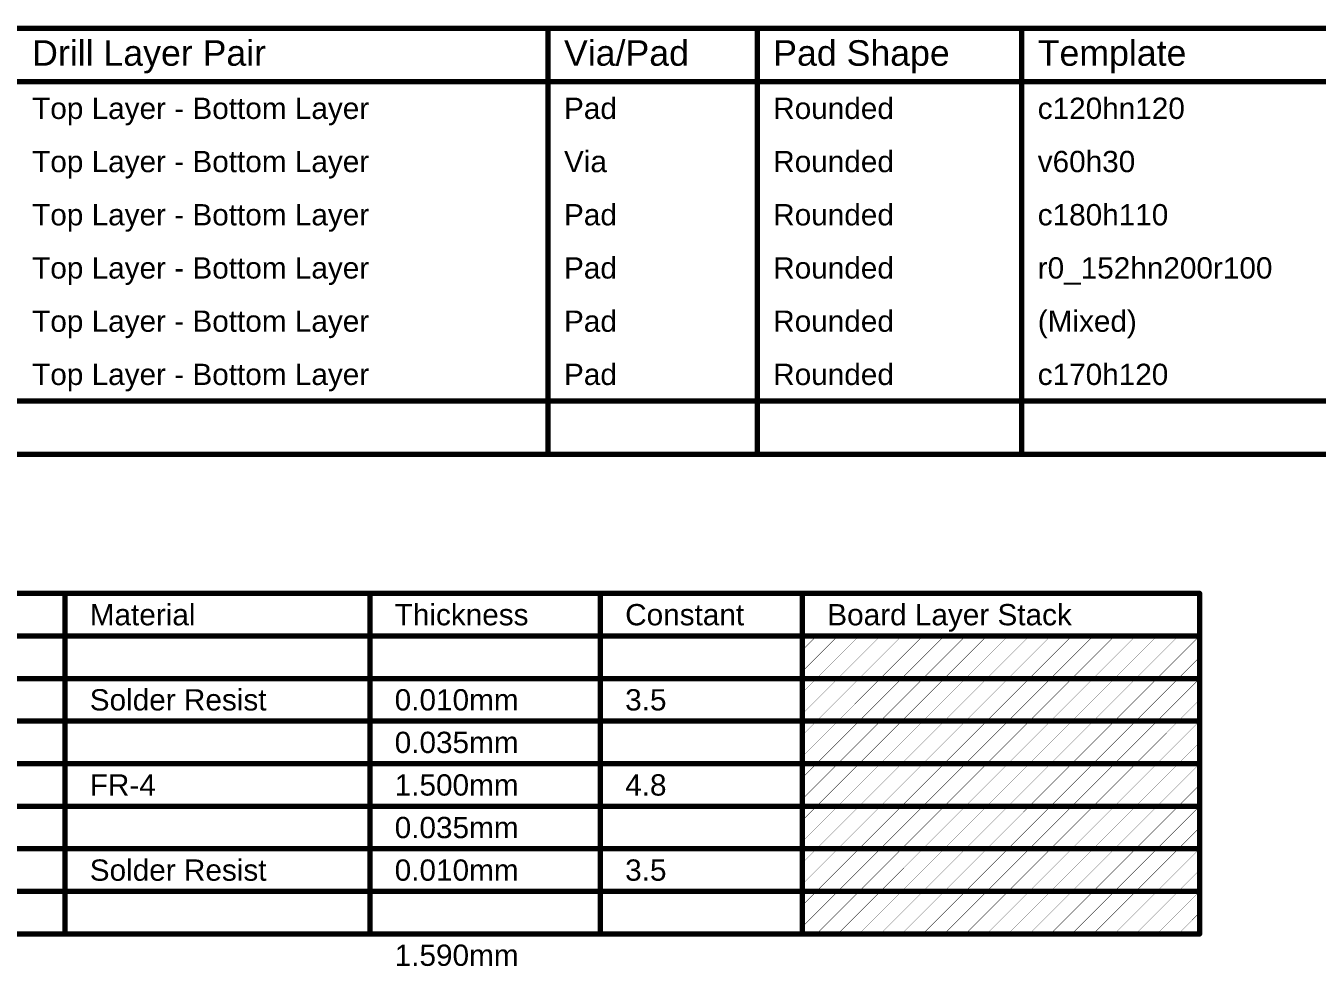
# Model space of a CAD drawing. Header units: inches. Extents: x 0 to 333, y -2 to 66.
# Drawn here: x 89.7 to 182.1, y -1.7 to 65.7 of the extents above; entities that cross this region are included whole.
import ezdxf

# ---------------------------------------------------------------- set-up
doc = ezdxf.new("R2010")
doc.units = ezdxf.units.IN
doc.layers.add('Drill Drawing', color=1, linetype='Continuous')
doc.layers.add('Fabrication', color=56, linetype='Continuous')
doc.styles.add('Arial', font='', dxfattribs={"height": 0.2})
doc.styles.get('Arial').set_extended_font_data('Arial')

msp = doc.modelspace()

# ---------------------------------------------------------------- linework, layer by layer
at = {"layer": 'Drill Drawing', "const_width": 0.381}
for points in [[(1.841, 65.469), (332.66, 65.469)], [(127.054, 34.988), (127.054, 65.469)], [(142.037, 34.988), (142.037, 65.469)], [(160.98, 34.988), (160.98, 65.469)], [(1.841, 61.658), (332.66, 61.658)], [(1.841, 38.798), (332.66, 38.798)], [(1.841, 34.988), (332.66, 34.988)]]:
    msp.add_lwpolyline(points, dxfattribs=at)
at = {"layer": 'Drill Drawing', "const_width": 0.191}
for points in [[(126.959, 65.469, 1), (127.15, 65.469, 1)], [(141.941, 65.469, 1), (142.132, 65.469, 1)], [(160.885, 65.469, 1), (161.075, 65.469, 1)], [(126.959, 34.988, 1), (127.15, 34.988, 1)], [(141.941, 34.988, 1), (142.132, 34.988, 1)], [(160.885, 34.988, 1), (161.075, 34.988, 1)]]:
    msp.add_lwpolyline(points, format="xyb", close=True, dxfattribs=at)
at = {"layer": 'Fabrication'}
for points, const_width in [([(58.429, 25.019), (173.714, 25.019)], 0.381), ([(92.456, 0.635), (92.456, 25.019)], 0.381), ([(114.294, 0.635), (114.294, 25.019)], 0.381), ([(130.8, 0.635), (130.8, 25.019)], 0.381), ([(145.274, 0.635), (145.274, 25.019)], 0.381), ([(173.714, 0.635), (173.714, 25.019)], 0.381), ([(58.429, 21.971), (173.714, 21.971)], 0.381), ([(145.274, 20.963), (146.282, 21.971)], 0.0254), ([(145.274, 19.439), (147.806, 21.971)], 0.0254), ([(146.282, 18.923), (149.33, 21.971)], 0.0254), ([(147.806, 18.923), (150.854, 21.971)], 0.0254), ([(149.33, 18.923), (152.378, 21.971)], 0.0254), ([(150.854, 18.923), (153.902, 21.971)], 0.0254), ([(152.378, 18.923), (155.426, 21.971)], 0.0254), ([(153.902, 18.923), (156.95, 21.971)], 0.0254), ([(155.426, 18.923), (158.474, 21.971)], 0.0254), ([(156.95, 18.923), (159.998, 21.971)], 0.0254), ([(158.474, 18.923), (161.522, 21.971)], 0.0254), ([(159.998, 18.923), (163.046, 21.971)], 0.0254), ([(161.522, 18.923), (164.57, 21.971)], 0.0254), ([(163.046, 18.923), (166.094, 21.971)], 0.0254), ([(164.57, 18.923), (167.618, 21.971)], 0.0254), ([(166.094, 18.923), (169.142, 21.971)], 0.0254), ([(167.618, 18.923), (170.666, 21.971)], 0.0254), ([(169.142, 18.923), (172.19, 21.971)], 0.0254), ([(170.666, 18.923), (173.714, 21.971)], 0.0254), ([(172.19, 18.923), (173.714, 20.447)], 0.0254), ([(68.84, 18.923), (92.456, 18.923)], 0.381), ([(92.456, 18.923), (114.294, 18.923)], 0.381), ([(114.294, 18.923), (130.8, 18.923)], 0.381), ([(130.8, 18.923), (145.274, 18.923)], 0.381), ([(145.274, 18.923), (173.714, 18.923)], 0.381), ([(145.274, 17.915), (146.282, 18.923)], 0.0254), ([(145.274, 16.391), (147.806, 18.923)], 0.0254), ([(146.282, 15.875), (149.33, 18.923)], 0.0254), ([(147.806, 15.875), (150.854, 18.923)], 0.0254), ([(149.33, 15.875), (152.378, 18.923)], 0.0254), ([(150.854, 15.875), (153.902, 18.923)], 0.0254), ([(152.378, 15.875), (155.426, 18.923)], 0.0254), ([(153.902, 15.875), (156.95, 18.923)], 0.0254), ([(155.426, 15.875), (158.474, 18.923)], 0.0254), ([(156.95, 15.875), (159.998, 18.923)], 0.0254), ([(158.474, 15.875), (161.522, 18.923)], 0.0254), ([(159.998, 15.875), (163.046, 18.923)], 0.0254), ([(161.522, 15.875), (164.57, 18.923)], 0.0254), ([(163.046, 15.875), (166.094, 18.923)], 0.0254), ([(164.57, 15.875), (167.618, 18.923)], 0.0254), ([(166.094, 15.875), (169.142, 18.923)], 0.0254), ([(167.618, 15.875), (170.666, 18.923)], 0.0254), ([(169.142, 15.875), (172.19, 18.923)], 0.0254), ([(170.666, 15.875), (173.714, 18.923)], 0.0254), ([(172.19, 15.875), (173.714, 17.399)], 0.0254), ([(68.84, 15.875), (92.456, 15.875)], 0.381), ([(92.456, 15.875), (114.294, 15.875)], 0.381), ([(114.294, 15.875), (130.8, 15.875)], 0.381), ([(130.8, 15.875), (145.274, 15.875)], 0.381), ([(145.274, 15.875), (173.714, 15.875)], 0.381), ([(145.274, 14.867), (146.282, 15.875)], 0.0254), ([(145.274, 13.343), (147.806, 15.875)], 0.0254), ([(146.282, 12.827), (149.33, 15.875)], 0.0254), ([(147.806, 12.827), (150.854, 15.875)], 0.0254), ([(149.33, 12.827), (152.378, 15.875)], 0.0254), ([(150.854, 12.827), (153.902, 15.875)], 0.0254), ([(152.378, 12.827), (155.426, 15.875)], 0.0254), ([(153.902, 12.827), (156.95, 15.875)], 0.0254), ([(155.426, 12.827), (158.474, 15.875)], 0.0254), ([(156.95, 12.827), (159.998, 15.875)], 0.0254), ([(158.474, 12.827), (161.522, 15.875)], 0.0254), ([(159.998, 12.827), (163.046, 15.875)], 0.0254), ([(161.522, 12.827), (164.57, 15.875)], 0.0254), ([(163.046, 12.827), (166.094, 15.875)], 0.0254), ([(164.57, 12.827), (167.618, 15.875)], 0.0254), ([(166.094, 12.827), (169.142, 15.875)], 0.0254), ([(167.618, 12.827), (170.666, 15.875)], 0.0254), ([(169.142, 12.827), (172.19, 15.875)], 0.0254), ([(170.666, 12.827), (173.714, 15.875)], 0.0254), ([(172.19, 12.827), (173.714, 14.351)], 0.0254), ([(68.84, 12.827), (92.456, 12.827)], 0.381), ([(92.456, 12.827), (114.294, 12.827)], 0.381), ([(114.294, 12.827), (130.8, 12.827)], 0.381), ([(130.8, 12.827), (145.274, 12.827)], 0.381), ([(145.274, 12.827), (173.714, 12.827)], 0.381), ([(145.274, 11.819), (146.282, 12.827)], 0.0254), ([(145.274, 10.295), (147.806, 12.827)], 0.0254), ([(146.282, 9.779), (149.33, 12.827)], 0.0254), ([(147.806, 9.779), (150.854, 12.827)], 0.0254), ([(149.33, 9.779), (152.378, 12.827)], 0.0254), ([(150.854, 9.779), (153.902, 12.827)], 0.0254), ([(152.378, 9.779), (155.426, 12.827)], 0.0254), ([(153.902, 9.779), (156.95, 12.827)], 0.0254), ([(155.426, 9.779), (158.474, 12.827)], 0.0254), ([(156.95, 9.779), (159.998, 12.827)], 0.0254), ([(158.474, 9.779), (161.522, 12.827)], 0.0254), ([(159.998, 9.779), (163.046, 12.827)], 0.0254), ([(161.522, 9.779), (164.57, 12.827)], 0.0254), ([(163.046, 9.779), (166.094, 12.827)], 0.0254), ([(164.57, 9.779), (167.618, 12.827)], 0.0254), ([(166.094, 9.779), (169.142, 12.827)], 0.0254), ([(167.618, 9.779), (170.666, 12.827)], 0.0254), ([(169.142, 9.779), (172.19, 12.827)], 0.0254), ([(170.666, 9.779), (173.714, 12.827)], 0.0254), ([(172.19, 9.779), (173.714, 11.303)], 0.0254), ([(68.84, 9.779), (92.456, 9.779)], 0.381), ([(92.456, 9.779), (114.294, 9.779)], 0.381), ([(114.294, 9.779), (130.8, 9.779)], 0.381), ([(130.8, 9.779), (145.274, 9.779)], 0.381), ([(145.274, 9.779), (173.714, 9.779)], 0.381), ([(145.274, 8.771), (146.282, 9.779)], 0.0254), ([(145.274, 7.247), (147.806, 9.779)], 0.0254), ([(146.282, 6.731), (149.33, 9.779)], 0.0254), ([(147.806, 6.731), (150.854, 9.779)], 0.0254), ([(149.33, 6.731), (152.378, 9.779)], 0.0254), ([(150.854, 6.731), (153.902, 9.779)], 0.0254), ([(152.378, 6.731), (155.426, 9.779)], 0.0254), ([(153.902, 6.731), (156.95, 9.779)], 0.0254), ([(155.426, 6.731), (158.474, 9.779)], 0.0254), ([(156.95, 6.731), (159.998, 9.779)], 0.0254), ([(158.474, 6.731), (161.522, 9.779)], 0.0254), ([(159.998, 6.731), (163.046, 9.779)], 0.0254), ([(161.522, 6.731), (164.57, 9.779)], 0.0254), ([(163.046, 6.731), (166.094, 9.779)], 0.0254), ([(164.57, 6.731), (167.618, 9.779)], 0.0254), ([(166.094, 6.731), (169.142, 9.779)], 0.0254), ([(167.618, 6.731), (170.666, 9.779)], 0.0254), ([(169.142, 6.731), (172.19, 9.779)], 0.0254), ([(170.666, 6.731), (173.714, 9.779)], 0.0254), ([(172.19, 6.731), (173.714, 8.255)], 0.0254), ([(68.84, 6.731), (92.456, 6.731)], 0.381), ([(92.456, 6.731), (114.294, 6.731)], 0.381), ([(114.294, 6.731), (130.8, 6.731)], 0.381), ([(130.8, 6.731), (145.274, 6.731)], 0.381), ([(145.274, 6.731), (173.714, 6.731)], 0.381), ([(145.274, 5.723), (146.282, 6.731)], 0.0254), ([(145.274, 4.199), (147.806, 6.731)], 0.0254), ([(146.282, 3.683), (149.33, 6.731)], 0.0254), ([(147.806, 3.683), (150.854, 6.731)], 0.0254), ([(149.33, 3.683), (152.378, 6.731)], 0.0254), ([(150.854, 3.683), (153.902, 6.731)], 0.0254), ([(152.378, 3.683), (155.426, 6.731)], 0.0254), ([(153.902, 3.683), (156.95, 6.731)], 0.0254), ([(155.426, 3.683), (158.474, 6.731)], 0.0254), ([(156.95, 3.683), (159.998, 6.731)], 0.0254), ([(158.474, 3.683), (161.522, 6.731)], 0.0254), ([(159.998, 3.683), (163.046, 6.731)], 0.0254), ([(161.522, 3.683), (164.57, 6.731)], 0.0254), ([(163.046, 3.683), (166.094, 6.731)], 0.0254), ([(164.57, 3.683), (167.618, 6.731)], 0.0254), ([(166.094, 3.683), (169.142, 6.731)], 0.0254), ([(167.618, 3.683), (170.666, 6.731)], 0.0254), ([(169.142, 3.683), (172.19, 6.731)], 0.0254), ([(170.666, 3.683), (173.714, 6.731)], 0.0254), ([(172.19, 3.683), (173.714, 5.207)], 0.0254), ([(68.84, 3.683), (92.456, 3.683)], 0.381), ([(92.456, 3.683), (114.294, 3.683)], 0.381), ([(114.294, 3.683), (130.8, 3.683)], 0.381), ([(130.8, 3.683), (145.274, 3.683)], 0.381), ([(145.274, 3.683), (173.714, 3.683)], 0.381), ([(145.274, 2.675), (146.282, 3.683)], 0.0254), ([(145.274, 1.151), (147.806, 3.683)], 0.0254), ([(146.282, 0.635), (149.33, 3.683)], 0.0254), ([(147.806, 0.635), (150.854, 3.683)], 0.0254), ([(149.33, 0.635), (152.378, 3.683)], 0.0254), ([(150.854, 0.635), (153.902, 3.683)], 0.0254), ([(152.378, 0.635), (155.426, 3.683)], 0.0254), ([(153.902, 0.635), (156.95, 3.683)], 0.0254), ([(155.426, 0.635), (158.474, 3.683)], 0.0254), ([(156.95, 0.635), (159.998, 3.683)], 0.0254), ([(158.474, 0.635), (161.522, 3.683)], 0.0254), ([(159.998, 0.635), (163.046, 3.683)], 0.0254), ([(161.522, 0.635), (164.57, 3.683)], 0.0254), ([(163.046, 0.635), (166.094, 3.683)], 0.0254), ([(164.57, 0.635), (167.618, 3.683)], 0.0254), ([(166.094, 0.635), (169.142, 3.683)], 0.0254), ([(167.618, 0.635), (170.666, 3.683)], 0.0254), ([(169.142, 0.635), (172.19, 3.683)], 0.0254), ([(170.666, 0.635), (173.714, 3.683)], 0.0254), ([(172.19, 0.635), (173.714, 2.159)], 0.0254), ([(68.84, 0.635), (92.456, 0.635)], 0.381), ([(92.456, 0.635), (114.294, 0.635)], 0.381), ([(114.294, 0.635), (130.8, 0.635)], 0.381), ([(130.8, 0.635), (145.274, 0.635)], 0.381), ([(145.274, 0.635), (173.714, 0.635)], 0.381)]:
    msp.add_lwpolyline(points, dxfattribs=dict(at, const_width=const_width))
for points, const_width in [([(92.361, 25.019, 1), (92.551, 25.019, 1)], 0.191), ([(114.199, 25.019, 1), (114.389, 25.019, 1)], 0.191), ([(130.705, 25.019, 1), (130.895, 25.019, 1)], 0.191), ([(145.179, 25.019, 1), (145.37, 25.019, 1)], 0.191), ([(173.619, 25.019, 1), (173.81, 25.019, 1)], 0.191), ([(173.619, 25.019, 1), (173.81, 25.019, 1)], 0.191), ([(146.276, 21.971, 1), (146.289, 21.971, 1)], 0.0127), ([(147.8, 21.971, 1), (147.813, 21.971, 1)], 0.0127), ([(149.324, 21.971, 1), (149.337, 21.971, 1)], 0.0127), ([(150.848, 21.971, 1), (150.861, 21.971, 1)], 0.0127), ([(152.372, 21.971, 1), (152.385, 21.971, 1)], 0.0127), ([(153.896, 21.971, 1), (153.909, 21.971, 1)], 0.0127), ([(155.42, 21.971, 1), (155.433, 21.971, 1)], 0.0127), ([(156.944, 21.971, 1), (156.957, 21.971, 1)], 0.0127), ([(158.468, 21.971, 1), (158.481, 21.971, 1)], 0.0127), ([(159.992, 21.971, 1), (160.005, 21.971, 1)], 0.0127), ([(161.516, 21.971, 1), (161.529, 21.971, 1)], 0.0127), ([(163.04, 21.971, 1), (163.053, 21.971, 1)], 0.0127), ([(164.564, 21.971, 1), (164.577, 21.971, 1)], 0.0127), ([(166.088, 21.971, 1), (166.101, 21.971, 1)], 0.0127), ([(167.612, 21.971, 1), (167.625, 21.971, 1)], 0.0127), ([(169.136, 21.971, 1), (169.149, 21.971, 1)], 0.0127), ([(170.66, 21.971, 1), (170.673, 21.971, 1)], 0.0127), ([(172.184, 21.971, 1), (172.197, 21.971, 1)], 0.0127), ([(173.619, 21.971, 1), (173.81, 21.971, 1)], 0.191), ([(173.708, 21.971, 1), (173.721, 21.971, 1)], 0.0127), ([(145.268, 20.963, 1), (145.281, 20.963, 1)], 0.0127), ([(173.708, 20.447, 1), (173.721, 20.447, 1)], 0.0127), ([(145.268, 19.439, 1), (145.281, 19.439, 1)], 0.0127), ([(92.361, 18.923, 1), (92.551, 18.923, 1)], 0.191), ([(92.361, 18.923, 1), (92.551, 18.923, 1)], 0.191), ([(114.199, 18.923, 1), (114.389, 18.923, 1)], 0.191), ([(114.199, 18.923, 1), (114.389, 18.923, 1)], 0.191), ([(130.705, 18.923, 1), (130.895, 18.923, 1)], 0.191), ([(130.705, 18.923, 1), (130.895, 18.923, 1)], 0.191), ([(145.179, 18.923, 1), (145.37, 18.923, 1)], 0.191), ([(145.179, 18.923, 1), (145.37, 18.923, 1)], 0.191), ([(146.276, 18.923, 1), (146.289, 18.923, 1)], 0.0127), ([(146.276, 18.923, 1), (146.289, 18.923, 1)], 0.0127), ([(147.8, 18.923, 1), (147.813, 18.923, 1)], 0.0127), ([(147.8, 18.923, 1), (147.813, 18.923, 1)], 0.0127), ([(149.324, 18.923, 1), (149.337, 18.923, 1)], 0.0127), ([(149.324, 18.923, 1), (149.337, 18.923, 1)], 0.0127), ([(150.848, 18.923, 1), (150.861, 18.923, 1)], 0.0127), ([(150.848, 18.923, 1), (150.861, 18.923, 1)], 0.0127), ([(152.372, 18.923, 1), (152.385, 18.923, 1)], 0.0127), ([(152.372, 18.923, 1), (152.385, 18.923, 1)], 0.0127), ([(153.896, 18.923, 1), (153.909, 18.923, 1)], 0.0127), ([(153.896, 18.923, 1), (153.909, 18.923, 1)], 0.0127), ([(155.42, 18.923, 1), (155.433, 18.923, 1)], 0.0127), ([(155.42, 18.923, 1), (155.433, 18.923, 1)], 0.0127), ([(156.944, 18.923, 1), (156.957, 18.923, 1)], 0.0127), ([(156.944, 18.923, 1), (156.957, 18.923, 1)], 0.0127), ([(158.468, 18.923, 1), (158.481, 18.923, 1)], 0.0127), ([(158.468, 18.923, 1), (158.481, 18.923, 1)], 0.0127), ([(159.992, 18.923, 1), (160.005, 18.923, 1)], 0.0127), ([(159.992, 18.923, 1), (160.005, 18.923, 1)], 0.0127), ([(161.516, 18.923, 1), (161.529, 18.923, 1)], 0.0127), ([(161.516, 18.923, 1), (161.529, 18.923, 1)], 0.0127), ([(163.04, 18.923, 1), (163.053, 18.923, 1)], 0.0127), ([(163.04, 18.923, 1), (163.053, 18.923, 1)], 0.0127), ([(164.564, 18.923, 1), (164.577, 18.923, 1)], 0.0127), ([(164.564, 18.923, 1), (164.577, 18.923, 1)], 0.0127), ([(166.088, 18.923, 1), (166.101, 18.923, 1)], 0.0127), ([(166.088, 18.923, 1), (166.101, 18.923, 1)], 0.0127), ([(167.612, 18.923, 1), (167.625, 18.923, 1)], 0.0127), ([(167.612, 18.923, 1), (167.625, 18.923, 1)], 0.0127), ([(169.136, 18.923, 1), (169.149, 18.923, 1)], 0.0127), ([(169.136, 18.923, 1), (169.149, 18.923, 1)], 0.0127), ([(170.66, 18.923, 1), (170.673, 18.923, 1)], 0.0127), ([(170.66, 18.923, 1), (170.673, 18.923, 1)], 0.0127), ([(172.184, 18.923, 1), (172.197, 18.923, 1)], 0.0127), ([(172.184, 18.923, 1), (172.197, 18.923, 1)], 0.0127), ([(173.619, 18.923, 1), (173.81, 18.923, 1)], 0.191), ([(173.708, 18.923, 1), (173.721, 18.923, 1)], 0.0127), ([(145.268, 17.915, 1), (145.281, 17.915, 1)], 0.0127), ([(173.708, 17.399, 1), (173.721, 17.399, 1)], 0.0127), ([(92.361, 15.875, 1), (92.551, 15.875, 1)], 0.191), ([(92.361, 15.875, 1), (92.551, 15.875, 1)], 0.191), ([(114.199, 15.875, 1), (114.389, 15.875, 1)], 0.191), ([(114.199, 15.875, 1), (114.389, 15.875, 1)], 0.191), ([(130.705, 15.875, 1), (130.895, 15.875, 1)], 0.191), ([(130.705, 15.875, 1), (130.895, 15.875, 1)], 0.191), ([(145.179, 15.875, 1), (145.37, 15.875, 1)], 0.191), ([(145.179, 15.875, 1), (145.37, 15.875, 1)], 0.191), ([(145.268, 16.391, 1), (145.281, 16.391, 1)], 0.0127), ([(146.276, 15.875, 1), (146.289, 15.875, 1)], 0.0127), ([(146.276, 15.875, 1), (146.289, 15.875, 1)], 0.0127), ([(147.8, 15.875, 1), (147.813, 15.875, 1)], 0.0127), ([(147.8, 15.875, 1), (147.813, 15.875, 1)], 0.0127), ([(149.324, 15.875, 1), (149.337, 15.875, 1)], 0.0127), ([(149.324, 15.875, 1), (149.337, 15.875, 1)], 0.0127), ([(150.848, 15.875, 1), (150.861, 15.875, 1)], 0.0127), ([(150.848, 15.875, 1), (150.861, 15.875, 1)], 0.0127), ([(152.372, 15.875, 1), (152.385, 15.875, 1)], 0.0127), ([(152.372, 15.875, 1), (152.385, 15.875, 1)], 0.0127), ([(153.896, 15.875, 1), (153.909, 15.875, 1)], 0.0127), ([(153.896, 15.875, 1), (153.909, 15.875, 1)], 0.0127), ([(155.42, 15.875, 1), (155.433, 15.875, 1)], 0.0127), ([(155.42, 15.875, 1), (155.433, 15.875, 1)], 0.0127), ([(156.944, 15.875, 1), (156.957, 15.875, 1)], 0.0127), ([(156.944, 15.875, 1), (156.957, 15.875, 1)], 0.0127), ([(158.468, 15.875, 1), (158.481, 15.875, 1)], 0.0127), ([(158.468, 15.875, 1), (158.481, 15.875, 1)], 0.0127), ([(159.992, 15.875, 1), (160.005, 15.875, 1)], 0.0127), ([(159.992, 15.875, 1), (160.005, 15.875, 1)], 0.0127), ([(161.516, 15.875, 1), (161.529, 15.875, 1)], 0.0127), ([(161.516, 15.875, 1), (161.529, 15.875, 1)], 0.0127), ([(163.04, 15.875, 1), (163.053, 15.875, 1)], 0.0127), ([(163.04, 15.875, 1), (163.053, 15.875, 1)], 0.0127), ([(164.564, 15.875, 1), (164.577, 15.875, 1)], 0.0127), ([(164.564, 15.875, 1), (164.577, 15.875, 1)], 0.0127), ([(166.088, 15.875, 1), (166.101, 15.875, 1)], 0.0127), ([(166.088, 15.875, 1), (166.101, 15.875, 1)], 0.0127), ([(167.612, 15.875, 1), (167.625, 15.875, 1)], 0.0127), ([(167.612, 15.875, 1), (167.625, 15.875, 1)], 0.0127), ([(169.136, 15.875, 1), (169.149, 15.875, 1)], 0.0127), ([(169.136, 15.875, 1), (169.149, 15.875, 1)], 0.0127), ([(170.66, 15.875, 1), (170.673, 15.875, 1)], 0.0127), ([(170.66, 15.875, 1), (170.673, 15.875, 1)], 0.0127), ([(172.184, 15.875, 1), (172.197, 15.875, 1)], 0.0127), ([(172.184, 15.875, 1), (172.197, 15.875, 1)], 0.0127), ([(173.619, 15.875, 1), (173.81, 15.875, 1)], 0.191), ([(173.708, 15.875, 1), (173.721, 15.875, 1)], 0.0127), ([(145.268, 14.867, 1), (145.281, 14.867, 1)], 0.0127), ([(173.708, 14.351, 1), (173.721, 14.351, 1)], 0.0127), ([(92.361, 12.827, 1), (92.551, 12.827, 1)], 0.191), ([(92.361, 12.827, 1), (92.551, 12.827, 1)], 0.191), ([(114.199, 12.827, 1), (114.389, 12.827, 1)], 0.191), ([(114.199, 12.827, 1), (114.389, 12.827, 1)], 0.191), ([(130.705, 12.827, 1), (130.895, 12.827, 1)], 0.191), ([(130.705, 12.827, 1), (130.895, 12.827, 1)], 0.191), ([(145.179, 12.827, 1), (145.37, 12.827, 1)], 0.191), ([(145.179, 12.827, 1), (145.37, 12.827, 1)], 0.191), ([(145.268, 13.343, 1), (145.281, 13.343, 1)], 0.0127), ([(173.619, 12.827, 1), (173.81, 12.827, 1)], 0.191), ([(146.276, 12.827, 1), (146.289, 12.827, 1)], 0.0127), ([(146.276, 12.827, 1), (146.289, 12.827, 1)], 0.0127), ([(147.8, 12.827, 1), (147.813, 12.827, 1)], 0.0127), ([(147.8, 12.827, 1), (147.813, 12.827, 1)], 0.0127), ([(149.324, 12.827, 1), (149.337, 12.827, 1)], 0.0127), ([(149.324, 12.827, 1), (149.337, 12.827, 1)], 0.0127), ([(150.848, 12.827, 1), (150.861, 12.827, 1)], 0.0127), ([(150.848, 12.827, 1), (150.861, 12.827, 1)], 0.0127), ([(152.372, 12.827, 1), (152.385, 12.827, 1)], 0.0127), ([(152.372, 12.827, 1), (152.385, 12.827, 1)], 0.0127), ([(153.896, 12.827, 1), (153.909, 12.827, 1)], 0.0127), ([(153.896, 12.827, 1), (153.909, 12.827, 1)], 0.0127), ([(155.42, 12.827, 1), (155.433, 12.827, 1)], 0.0127), ([(155.42, 12.827, 1), (155.433, 12.827, 1)], 0.0127), ([(156.944, 12.827, 1), (156.957, 12.827, 1)], 0.0127), ([(156.944, 12.827, 1), (156.957, 12.827, 1)], 0.0127), ([(158.468, 12.827, 1), (158.481, 12.827, 1)], 0.0127), ([(158.468, 12.827, 1), (158.481, 12.827, 1)], 0.0127), ([(159.992, 12.827, 1), (160.005, 12.827, 1)], 0.0127), ([(159.992, 12.827, 1), (160.005, 12.827, 1)], 0.0127), ([(161.516, 12.827, 1), (161.529, 12.827, 1)], 0.0127), ([(161.516, 12.827, 1), (161.529, 12.827, 1)], 0.0127), ([(163.04, 12.827, 1), (163.053, 12.827, 1)], 0.0127), ([(163.04, 12.827, 1), (163.053, 12.827, 1)], 0.0127), ([(164.564, 12.827, 1), (164.577, 12.827, 1)], 0.0127), ([(164.564, 12.827, 1), (164.577, 12.827, 1)], 0.0127), ([(166.088, 12.827, 1), (166.101, 12.827, 1)], 0.0127), ([(166.088, 12.827, 1), (166.101, 12.827, 1)], 0.0127), ([(167.612, 12.827, 1), (167.625, 12.827, 1)], 0.0127), ([(167.612, 12.827, 1), (167.625, 12.827, 1)], 0.0127), ([(169.136, 12.827, 1), (169.149, 12.827, 1)], 0.0127), ([(169.136, 12.827, 1), (169.149, 12.827, 1)], 0.0127), ([(170.66, 12.827, 1), (170.673, 12.827, 1)], 0.0127), ([(170.66, 12.827, 1), (170.673, 12.827, 1)], 0.0127), ([(172.184, 12.827, 1), (172.197, 12.827, 1)], 0.0127), ([(172.184, 12.827, 1), (172.197, 12.827, 1)], 0.0127), ([(173.708, 12.827, 1), (173.721, 12.827, 1)], 0.0127), ([(145.268, 11.819, 1), (145.281, 11.819, 1)], 0.0127), ([(173.708, 11.303, 1), (173.721, 11.303, 1)], 0.0127), ([(145.268, 10.295, 1), (145.281, 10.295, 1)], 0.0127), ([(92.361, 9.779, 1), (92.551, 9.779, 1)], 0.191), ([(92.361, 9.779, 1), (92.551, 9.779, 1)], 0.191), ([(114.199, 9.779, 1), (114.389, 9.779, 1)], 0.191), ([(114.199, 9.779, 1), (114.389, 9.779, 1)], 0.191), ([(130.705, 9.779, 1), (130.895, 9.779, 1)], 0.191), ([(130.705, 9.779, 1), (130.895, 9.779, 1)], 0.191), ([(145.179, 9.779, 1), (145.37, 9.779, 1)], 0.191), ([(145.179, 9.779, 1), (145.37, 9.779, 1)], 0.191), ([(146.276, 9.779, 1), (146.289, 9.779, 1)], 0.0127), ([(146.276, 9.779, 1), (146.289, 9.779, 1)], 0.0127), ([(147.8, 9.779, 1), (147.813, 9.779, 1)], 0.0127), ([(147.8, 9.779, 1), (147.813, 9.779, 1)], 0.0127), ([(149.324, 9.779, 1), (149.337, 9.779, 1)], 0.0127), ([(149.324, 9.779, 1), (149.337, 9.779, 1)], 0.0127), ([(150.848, 9.779, 1), (150.861, 9.779, 1)], 0.0127), ([(150.848, 9.779, 1), (150.861, 9.779, 1)], 0.0127), ([(152.372, 9.779, 1), (152.385, 9.779, 1)], 0.0127), ([(152.372, 9.779, 1), (152.385, 9.779, 1)], 0.0127), ([(153.896, 9.779, 1), (153.909, 9.779, 1)], 0.0127), ([(153.896, 9.779, 1), (153.909, 9.779, 1)], 0.0127), ([(155.42, 9.779, 1), (155.433, 9.779, 1)], 0.0127), ([(155.42, 9.779, 1), (155.433, 9.779, 1)], 0.0127), ([(156.944, 9.779, 1), (156.957, 9.779, 1)], 0.0127), ([(156.944, 9.779, 1), (156.957, 9.779, 1)], 0.0127), ([(158.468, 9.779, 1), (158.481, 9.779, 1)], 0.0127), ([(158.468, 9.779, 1), (158.481, 9.779, 1)], 0.0127), ([(159.992, 9.779, 1), (160.005, 9.779, 1)], 0.0127), ([(159.992, 9.779, 1), (160.005, 9.779, 1)], 0.0127), ([(161.516, 9.779, 1), (161.529, 9.779, 1)], 0.0127), ([(161.516, 9.779, 1), (161.529, 9.779, 1)], 0.0127), ([(163.04, 9.779, 1), (163.053, 9.779, 1)], 0.0127), ([(163.04, 9.779, 1), (163.053, 9.779, 1)], 0.0127), ([(164.564, 9.779, 1), (164.577, 9.779, 1)], 0.0127), ([(164.564, 9.779, 1), (164.577, 9.779, 1)], 0.0127), ([(166.088, 9.779, 1), (166.101, 9.779, 1)], 0.0127), ([(166.088, 9.779, 1), (166.101, 9.779, 1)], 0.0127), ([(167.612, 9.779, 1), (167.625, 9.779, 1)], 0.0127), ([(167.612, 9.779, 1), (167.625, 9.779, 1)], 0.0127), ([(169.136, 9.779, 1), (169.149, 9.779, 1)], 0.0127), ([(169.136, 9.779, 1), (169.149, 9.779, 1)], 0.0127), ([(170.66, 9.779, 1), (170.673, 9.779, 1)], 0.0127), ([(170.66, 9.779, 1), (170.673, 9.779, 1)], 0.0127), ([(172.184, 9.779, 1), (172.197, 9.779, 1)], 0.0127), ([(172.184, 9.779, 1), (172.197, 9.779, 1)], 0.0127), ([(173.619, 9.779, 1), (173.81, 9.779, 1)], 0.191), ([(173.708, 9.779, 1), (173.721, 9.779, 1)], 0.0127), ([(145.268, 8.771, 1), (145.281, 8.771, 1)], 0.0127), ([(173.708, 8.255, 1), (173.721, 8.255, 1)], 0.0127), ([(92.361, 6.731, 1), (92.551, 6.731, 1)], 0.191), ([(92.361, 6.731, 1), (92.551, 6.731, 1)], 0.191), ([(114.199, 6.731, 1), (114.389, 6.731, 1)], 0.191), ([(114.199, 6.731, 1), (114.389, 6.731, 1)], 0.191), ([(130.705, 6.731, 1), (130.895, 6.731, 1)], 0.191), ([(130.705, 6.731, 1), (130.895, 6.731, 1)], 0.191), ([(145.179, 6.731, 1), (145.37, 6.731, 1)], 0.191), ([(145.179, 6.731, 1), (145.37, 6.731, 1)], 0.191), ([(145.268, 7.247, 1), (145.281, 7.247, 1)], 0.0127), ([(146.276, 6.731, 1), (146.289, 6.731, 1)], 0.0127), ([(146.276, 6.731, 1), (146.289, 6.731, 1)], 0.0127), ([(147.8, 6.731, 1), (147.813, 6.731, 1)], 0.0127), ([(147.8, 6.731, 1), (147.813, 6.731, 1)], 0.0127), ([(149.324, 6.731, 1), (149.337, 6.731, 1)], 0.0127), ([(149.324, 6.731, 1), (149.337, 6.731, 1)], 0.0127), ([(150.848, 6.731, 1), (150.861, 6.731, 1)], 0.0127), ([(150.848, 6.731, 1), (150.861, 6.731, 1)], 0.0127), ([(152.372, 6.731, 1), (152.385, 6.731, 1)], 0.0127), ([(152.372, 6.731, 1), (152.385, 6.731, 1)], 0.0127), ([(153.896, 6.731, 1), (153.909, 6.731, 1)], 0.0127), ([(153.896, 6.731, 1), (153.909, 6.731, 1)], 0.0127), ([(155.42, 6.731, 1), (155.433, 6.731, 1)], 0.0127), ([(155.42, 6.731, 1), (155.433, 6.731, 1)], 0.0127), ([(156.944, 6.731, 1), (156.957, 6.731, 1)], 0.0127), ([(156.944, 6.731, 1), (156.957, 6.731, 1)], 0.0127), ([(158.468, 6.731, 1), (158.481, 6.731, 1)], 0.0127), ([(158.468, 6.731, 1), (158.481, 6.731, 1)], 0.0127), ([(159.992, 6.731, 1), (160.005, 6.731, 1)], 0.0127), ([(159.992, 6.731, 1), (160.005, 6.731, 1)], 0.0127), ([(161.516, 6.731, 1), (161.529, 6.731, 1)], 0.0127), ([(161.516, 6.731, 1), (161.529, 6.731, 1)], 0.0127), ([(163.04, 6.731, 1), (163.053, 6.731, 1)], 0.0127), ([(163.04, 6.731, 1), (163.053, 6.731, 1)], 0.0127), ([(164.564, 6.731, 1), (164.577, 6.731, 1)], 0.0127), ([(164.564, 6.731, 1), (164.577, 6.731, 1)], 0.0127), ([(166.088, 6.731, 1), (166.101, 6.731, 1)], 0.0127), ([(166.088, 6.731, 1), (166.101, 6.731, 1)], 0.0127), ([(167.612, 6.731, 1), (167.625, 6.731, 1)], 0.0127), ([(167.612, 6.731, 1), (167.625, 6.731, 1)], 0.0127), ([(169.136, 6.731, 1), (169.149, 6.731, 1)], 0.0127), ([(169.136, 6.731, 1), (169.149, 6.731, 1)], 0.0127), ([(170.66, 6.731, 1), (170.673, 6.731, 1)], 0.0127), ([(170.66, 6.731, 1), (170.673, 6.731, 1)], 0.0127), ([(172.184, 6.731, 1), (172.197, 6.731, 1)], 0.0127), ([(172.184, 6.731, 1), (172.197, 6.731, 1)], 0.0127), ([(173.619, 6.731, 1), (173.81, 6.731, 1)], 0.191), ([(173.708, 6.731, 1), (173.721, 6.731, 1)], 0.0127), ([(145.268, 5.723, 1), (145.281, 5.723, 1)], 0.0127), ([(173.708, 5.207, 1), (173.721, 5.207, 1)], 0.0127), ([(92.361, 3.683, 1), (92.551, 3.683, 1)], 0.191), ([(92.361, 3.683, 1), (92.551, 3.683, 1)], 0.191), ([(114.199, 3.683, 1), (114.389, 3.683, 1)], 0.191), ([(114.199, 3.683, 1), (114.389, 3.683, 1)], 0.191), ([(130.705, 3.683, 1), (130.895, 3.683, 1)], 0.191), ([(130.705, 3.683, 1), (130.895, 3.683, 1)], 0.191), ([(145.179, 3.683, 1), (145.37, 3.683, 1)], 0.191), ([(145.179, 3.683, 1), (145.37, 3.683, 1)], 0.191), ([(145.268, 4.199, 1), (145.281, 4.199, 1)], 0.0127), ([(173.619, 3.683, 1), (173.81, 3.683, 1)], 0.191), ([(146.276, 3.683, 1), (146.289, 3.683, 1)], 0.0127), ([(146.276, 3.683, 1), (146.289, 3.683, 1)], 0.0127), ([(147.8, 3.683, 1), (147.813, 3.683, 1)], 0.0127), ([(147.8, 3.683, 1), (147.813, 3.683, 1)], 0.0127), ([(149.324, 3.683, 1), (149.337, 3.683, 1)], 0.0127), ([(149.324, 3.683, 1), (149.337, 3.683, 1)], 0.0127), ([(150.848, 3.683, 1), (150.861, 3.683, 1)], 0.0127), ([(150.848, 3.683, 1), (150.861, 3.683, 1)], 0.0127), ([(152.372, 3.683, 1), (152.385, 3.683, 1)], 0.0127), ([(152.372, 3.683, 1), (152.385, 3.683, 1)], 0.0127), ([(153.896, 3.683, 1), (153.909, 3.683, 1)], 0.0127), ([(153.896, 3.683, 1), (153.909, 3.683, 1)], 0.0127), ([(155.42, 3.683, 1), (155.433, 3.683, 1)], 0.0127), ([(155.42, 3.683, 1), (155.433, 3.683, 1)], 0.0127), ([(156.944, 3.683, 1), (156.957, 3.683, 1)], 0.0127), ([(156.944, 3.683, 1), (156.957, 3.683, 1)], 0.0127), ([(158.468, 3.683, 1), (158.481, 3.683, 1)], 0.0127), ([(158.468, 3.683, 1), (158.481, 3.683, 1)], 0.0127), ([(159.992, 3.683, 1), (160.005, 3.683, 1)], 0.0127), ([(159.992, 3.683, 1), (160.005, 3.683, 1)], 0.0127), ([(161.516, 3.683, 1), (161.529, 3.683, 1)], 0.0127), ([(161.516, 3.683, 1), (161.529, 3.683, 1)], 0.0127), ([(163.04, 3.683, 1), (163.053, 3.683, 1)], 0.0127), ([(163.04, 3.683, 1), (163.053, 3.683, 1)], 0.0127), ([(164.564, 3.683, 1), (164.577, 3.683, 1)], 0.0127), ([(164.564, 3.683, 1), (164.577, 3.683, 1)], 0.0127), ([(166.088, 3.683, 1), (166.101, 3.683, 1)], 0.0127), ([(166.088, 3.683, 1), (166.101, 3.683, 1)], 0.0127), ([(167.612, 3.683, 1), (167.625, 3.683, 1)], 0.0127), ([(167.612, 3.683, 1), (167.625, 3.683, 1)], 0.0127), ([(169.136, 3.683, 1), (169.149, 3.683, 1)], 0.0127), ([(169.136, 3.683, 1), (169.149, 3.683, 1)], 0.0127), ([(170.66, 3.683, 1), (170.673, 3.683, 1)], 0.0127), ([(170.66, 3.683, 1), (170.673, 3.683, 1)], 0.0127), ([(172.184, 3.683, 1), (172.197, 3.683, 1)], 0.0127), ([(172.184, 3.683, 1), (172.197, 3.683, 1)], 0.0127), ([(173.708, 3.683, 1), (173.721, 3.683, 1)], 0.0127), ([(145.268, 2.675, 1), (145.281, 2.675, 1)], 0.0127), ([(173.708, 2.159, 1), (173.721, 2.159, 1)], 0.0127), ([(145.268, 1.151, 1), (145.281, 1.151, 1)], 0.0127), ([(92.361, 0.635, 1), (92.551, 0.635, 1)], 0.191), ([(92.361, 0.635, 1), (92.551, 0.635, 1)], 0.191), ([(92.361, 0.635, 1), (92.551, 0.635, 1)], 0.191), ([(114.199, 0.635, 1), (114.389, 0.635, 1)], 0.191), ([(114.199, 0.635, 1), (114.389, 0.635, 1)], 0.191), ([(114.199, 0.635, 1), (114.389, 0.635, 1)], 0.191), ([(130.705, 0.635, 1), (130.895, 0.635, 1)], 0.191), ([(130.705, 0.635, 1), (130.895, 0.635, 1)], 0.191), ([(130.705, 0.635, 1), (130.895, 0.635, 1)], 0.191), ([(145.179, 0.635, 1), (145.37, 0.635, 1)], 0.191), ([(145.179, 0.635, 1), (145.37, 0.635, 1)], 0.191), ([(145.179, 0.635, 1), (145.37, 0.635, 1)], 0.191), ([(146.276, 0.635, 1), (146.289, 0.635, 1)], 0.0127), ([(147.8, 0.635, 1), (147.813, 0.635, 1)], 0.0127), ([(149.324, 0.635, 1), (149.337, 0.635, 1)], 0.0127), ([(150.848, 0.635, 1), (150.861, 0.635, 1)], 0.0127), ([(152.372, 0.635, 1), (152.385, 0.635, 1)], 0.0127), ([(153.896, 0.635, 1), (153.909, 0.635, 1)], 0.0127), ([(155.42, 0.635, 1), (155.433, 0.635, 1)], 0.0127), ([(156.944, 0.635, 1), (156.957, 0.635, 1)], 0.0127), ([(158.468, 0.635, 1), (158.481, 0.635, 1)], 0.0127), ([(159.992, 0.635, 1), (160.005, 0.635, 1)], 0.0127), ([(161.516, 0.635, 1), (161.529, 0.635, 1)], 0.0127), ([(163.04, 0.635, 1), (163.053, 0.635, 1)], 0.0127), ([(164.564, 0.635, 1), (164.577, 0.635, 1)], 0.0127), ([(166.088, 0.635, 1), (166.101, 0.635, 1)], 0.0127), ([(167.612, 0.635, 1), (167.625, 0.635, 1)], 0.0127), ([(169.136, 0.635, 1), (169.149, 0.635, 1)], 0.0127), ([(170.66, 0.635, 1), (170.673, 0.635, 1)], 0.0127), ([(172.184, 0.635, 1), (172.197, 0.635, 1)], 0.0127), ([(173.619, 0.635, 1), (173.81, 0.635, 1)], 0.191), ([(173.619, 0.635, 1), (173.81, 0.635, 1)], 0.191)]:
    msp.add_lwpolyline(points, format="xyb", close=True, dxfattribs=dict(at, const_width=const_width))

# ---------------------------------------------------------------- texts
at = {"layer": 'Drill Drawing', "style": 'Arial'}
for s, height, p in [('Drill Layer Pair', 1.8288, (90.109, 62.801)), ('Via/Pad', 1.8288, (128.197, 62.801)), ('Pad Shape', 1.8288, (143.18, 62.801)), ('Template', 1.8288, (162.123, 62.801)), ('Top Layer - Bottom Layer', 1.524, (90.109, 58.991)), ('Pad', 1.524, (128.197, 58.991)), ('Rounded', 1.524, (143.18, 58.991)), ('c120hn120', 1.524, (162.123, 58.991)), ('Top Layer - Bottom Layer', 1.524, (90.109, 55.181)), ('Via', 1.524, (128.197, 55.181)), ('Rounded', 1.524, (143.18, 55.181)), ('v60h30', 1.524, (162.123, 55.181)), ('Top Layer - Bottom Layer', 1.524, (90.109, 51.371)), ('Pad', 1.524, (128.197, 51.371)), ('Rounded', 1.524, (143.18, 51.371)), ('c180h110', 1.524, (162.123, 51.371)), ('Top Layer - Bottom Layer', 1.524, (90.109, 47.562)), ('Pad', 1.524, (128.197, 47.562)), ('Rounded', 1.524, (143.18, 47.562)), ('r0_152hn200r100', 1.524, (162.123, 47.562)), ('Pad', 1.524, (128.197, 43.751)), ('Rounded', 1.524, (143.18, 43.751)), ('(Mixed)', 1.524, (162.123, 43.751)), ('Top Layer - Bottom Layer', 1.524, (90.109, 43.751)), ('Top Layer - Bottom Layer', 1.524, (90.109, 39.941)), ('Pad', 1.524, (128.197, 39.941)), ('Rounded', 1.524, (143.18, 39.941)), ('c170h120', 1.524, (162.123, 39.941))]:
    msp.add_text(s, height=height, dxfattribs=at).set_placement(p)
at = {"layer": 'Fabrication', "style": 'Arial'}
for s, p in [('Material', (94.234, 22.733)), ('Thickness', (116.072, 22.733)), ('Constant', (132.578, 22.733)), ('Board Layer Stack', (147.052, 22.733)), ('Solder Resist', (94.234, 16.637)), ('0.010mm', (116.072, 16.637)), ('3.5', (132.578, 16.637)), ('0.035mm', (116.072, 13.589)), ('FR-4', (94.234, 10.541)), ('1.500mm', (116.072, 10.541)), ('4.8', (132.578, 10.541)), ('0.035mm', (116.072, 7.493)), ('Solder Resist', (94.234, 4.445)), ('0.010mm', (116.072, 4.445)), ('3.5', (132.578, 4.445)), ('1.590mm', (116.072, -1.651))]:
    msp.add_text(s, height=1.524, dxfattribs=at).set_placement(p)

doc.saveas('drawing.dxf')
